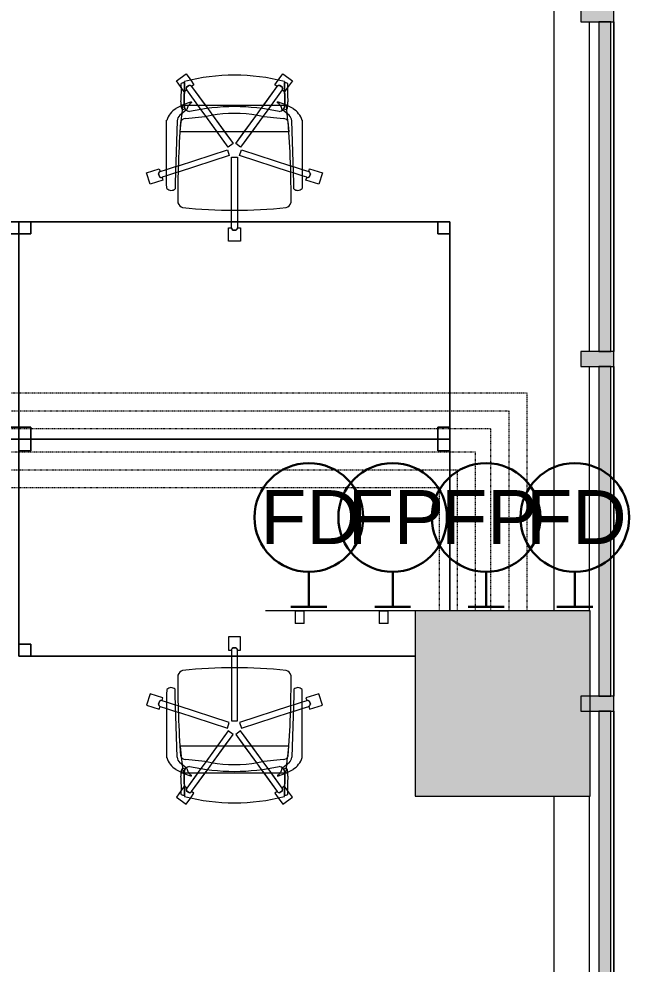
# Model space of a CAD drawing. Header units: inches. Extents: x 385 to 2249, y -1773 to -36.
# Drawn here: x 2090.1 to 2192, y -1208.4 to -1050.6 of the extents above; entities that cross this region are included whole.
import ezdxf

# ---------------------------------------------------------------- set-up
doc = ezdxf.new("R2010")
doc.units = ezdxf.units.IN
doc.header["$MEASUREMENT"] = 0
doc.linetypes.add('Dash 1_32_', pattern=[0.0625, 0.03125, -0.03125])
for name, color, linetype, lineweight in [('A-ANNO-NOTE', 131, 'Continuous', 30), ('A-COLS', 52, 'Continuous', 13), ('A-DETL', 90, 'Continuous', 9), ('A-DETL-THIN', 151, 'Continuous', 9), ('A-GLAZ-CURT', 52, 'Continuous', 13), ('A-GLAZ-CWMG', 51, 'Continuous', 13), ('A-WALL', 113, 'Continuous', 13), ('E-ELEC-FIXT', 91, 'Continuous', 9), ('I-FURN', 30, 'Continuous', 9)]:
    doc.layers.add(name, color=color, linetype=linetype, lineweight=lineweight)
doc.styles.add('Swis721 Lt BT', font='swissl.ttf', dxfattribs={"height": 9})

# ---------------------------------------------------------------- blocks, each defined once
blk = doc.blocks.new('System Panel - Glazed 2-5104264-Level 6 POWER _ SIGNAL')
at = {"layer": 'A-GLAZ-CURT', "lineweight": 9}
blk.add_hatch(color=7, dxfattribs=at).paths.add_polyline_path([(34.75, 2.25), (-34.75, 2.25), (-34.75, 0.25), (34.75, 0.25), (34.75, 2.14)], flags=0)
at = {"layer": 'A-GLAZ-CURT', "color": 8, "lineweight": 20}
for p, q in [((34.75, 2.25), (-34.75, 2.25)), ((-34.75, 2.25), (-34.75, 0.25)), ((34.75, 0.25), (34.75, 2.25)), ((-34.75, 0.25), (34.75, 0.25))]:
    blk.add_line(p, q, dxfattribs=at)
blk = doc.blocks.new('Rectangular Mullion - 2_5_ x 5_ rectangular-5103979-Level 6 POWER _ SIGNAL')
at = {"layer": 'A-GLAZ-CWMG', "lineweight": 9}
blk.add_hatch(color=7, dxfattribs=at).paths.add_polyline_path([(-2.5, 2.75), (-2.5, -2.75), (0, -2.75), (0, 2.75)], flags=0)
at = {"layer": 'A-GLAZ-CWMG', "color": 8, "lineweight": 20}
for p, q in [((0, 2.75), (-2.5, 2.75)), ((-2.5, 2.75), (-2.5, -2.75)), ((0, -2.75), (0, 2.75)), ((-2.5, -2.75), (0, -2.75))]:
    blk.add_line(p, q, dxfattribs=at)
blk = doc.blocks.new('System Panel - Glazed 2-5104198-Level 6 POWER _ SIGNAL')
at = {"layer": 'A-GLAZ-CURT', "lineweight": 9}
blk.add_hatch(color=7, dxfattribs=at).paths.add_polyline_path([(27.5, 2.25), (-27.5, 2.25), (-27.5, 0.25), (27.5, 0.25), (27.5, 2.14)], flags=0)
at = {"layer": 'A-GLAZ-CURT', "color": 8, "lineweight": 20}
for p, q in [((27.5, 2.25), (-27.5, 2.25)), ((-27.5, 2.25), (-27.5, 0.25)), ((27.5, 0.25), (27.5, 2.25)), ((-27.5, 0.25), (27.5, 0.25))]:
    blk.add_line(p, q, dxfattribs=at)
blk = doc.blocks.new('System Panel - Glazed 2-5376062-Level 6 POWER _ SIGNAL')
at = {"layer": 'A-GLAZ-CURT', "lineweight": 9}
blk.add_hatch(color=7, dxfattribs=at).paths.add_polyline_path([(27.52, 2.25), (-27.52, 2.25), (-27.52, 0.25), (27.52, 0.25), (27.52, 2.14)], flags=0)
at = {"layer": 'A-GLAZ-CURT', "color": 8, "lineweight": 20}
for p, q in [((27.52, 2.25), (-27.52, 2.25)), ((-27.52, 2.25), (-27.52, 0.25)), ((27.52, 0.25), (27.52, 2.25)), ((-27.52, 0.25), (27.52, 0.25))]:
    blk.add_line(p, q, dxfattribs=at)
blk = doc.blocks.new('Columns 11 - Columns 4-5094275-Level 6 POWER _ SIGNAL')
at = {"layer": 'A-COLS', "lineweight": 9}
blk.add_hatch(color=7, dxfattribs=at).paths.add_polyline_path([(2156.29, -1180.35), (2185.49, -1180.35), (2185.49, -1149.41), (2156.29, -1149.41), (2156.29, -1162.31)], flags=0)
at = {"layer": 'A-COLS', "color": 8, "lineweight": 20}
for p, q in [((2185.49, -1149.41), (2156.29, -1149.41)), ((2156.29, -1149.41), (2156.29, -1180.35)), ((2185.49, -1180.35), (2185.49, -1149.41)), ((2156.29, -1180.35), (2185.49, -1180.35))]:
    blk.add_line(p, q, dxfattribs=at)
blk = doc.blocks.new('Walls 76 - Walls 3-5131673-Level 6 POWER _ SIGNAL')
at = {"layer": 'A-WALL', "lineweight": 9}
for p, q in [((53.56, -1261.06), (53.56, -1361.88)), ((59.48, -1318.61), (59.48, -1263.57)), ((59.48, -1361.88), (59.48, -1321.11)), ((53.56, -1392.82), (53.56, -1505.78)), ((59.48, -1448.11), (59.48, -1392.82))]:
    blk.add_line(p, q, dxfattribs=at)
blk = doc.blocks.new('Rectangular Mullion - 2_5_ x 5_ rectangular-5530921-Level 6 POWER _ SIGNAL')
at = {"layer": 'A-GLAZ-CWMG', "lineweight": 9}
blk.add_line((2189.44, -1166.14), (2189.44, -1235.64), dxfattribs=at)
blk = doc.blocks.new('Rectangular Mullion - 2_5_ x 5_ rectangular-5029166-Level 6 POWER _ SIGNAL')
at = {"layer": 'A-GLAZ-CWMG', "lineweight": 9}
blk.add_line((2189.44, -1108.64), (2189.44, -1163.64), dxfattribs=at)
blk = doc.blocks.new('Rectangular Mullion - 2_5_ x 5_ rectangular-5376061-Level 6 POWER _ SIGNAL')
at = {"layer": 'A-GLAZ-CWMG', "lineweight": 9}
blk.add_line((2189.44, -1051.1), (2189.44, -1106.14), dxfattribs=at)
blk = doc.blocks.new('Rectangular Table - Rectangular Table-5809077-Level 6 POWER _ SIGNAL')
at = {"layer": 'I-FURN'}
for p, q in [((-34, 18.13), (-36, 18.13)), ((-36, 18.13), (-36, 16.13)), ((-36, 16.13), (-36, 18.13)), ((-36, 18.13), (-34, 18.13)), ((36, 18.13), (-36, 18.13)), ((-36, 18.13), (-36, -18.13)), ((-36, -18.13), (-36, 18.13)), ((-36, 18.13), (36, 18.13)), ((-34, 16.13), (-34, 18.13)), ((-34, 18.13), (-34, 16.13)), ((34, 18.13), (34, 16.13)), ((36, 18.13), (34, 18.13)), ((34, 18.13), (36, 18.13)), ((34, 16.13), (34, 18.13)), ((36, 16.13), (36, 18.13)), ((36, 18.13), (36, 16.13)), ((36, -18.13), (36, 18.13)), ((36, 18.13), (36, -18.13)), ((-36, 16.13), (-34, 16.13)), ((-34, 16.13), (-36, 16.13)), ((34, 16.13), (36, 16.13)), ((36, 16.13), (34, 16.13)), ((-34, -16.13), (-36, -16.13)), ((-36, -16.13), (-36, -18.13)), ((-36, -18.13), (-36, -16.13)), ((-36, -16.13), (-34, -16.13)), ((-34, -18.13), (-34, -16.13)), ((-34, -16.13), (-34, -18.13)), ((36, -16.13), (34, -16.13)), ((34, -16.13), (34, -18.13)), ((34, -18.13), (34, -16.13)), ((34, -16.13), (36, -16.13)), ((36, -18.13), (36, -16.13)), ((36, -16.13), (36, -18.13)), ((-36, -18.13), (-34, -18.13)), ((-34, -18.13), (-36, -18.13)), ((-36, -18.13), (36, -18.13)), ((36, -18.13), (-36, -18.13)), ((34, -18.13), (36, -18.13)), ((36, -18.13), (34, -18.13))]:
    blk.add_line(p, q, dxfattribs=at)
blk = doc.blocks.new('F-Haworth_Chair_X99-Seminar - X99 Advanced Seminar Chair-V80-Level 6 POWER _ SIGNAL')
at = {"layer": 'I-FURN'}
for p, q in [((-1, 15.13), (1, 15.13)), ((-1, 12.88), (-1, 15.13)), ((-1, 15.13), (1, 15.13)), ((-1, 12.88), (-1, 15.13)), ((1, 15.13), (1, 12.88)), ((1, 15.13), (1, 12.88)), ((-0.52, 12.88), (-1, 12.88)), ((-0.52, 12.88), (-1, 12.88)), ((-0.5, 11.87), (-0.5, 12.88)), ((-0.5, 11.87), (-0.5, 12.88)), ((0.26, 13.26), (-0.26, 13.26)), ((0.26, 13.26), (-0.26, 13.26)), ((-0.25, 13.25), (0.25, 13.25)), ((-0.25, 13.25), (0.25, 13.25)), ((0.5, 12.88), (0.5, 11.87)), ((0.5, 12.88), (0.5, 11.87)), ((1, 12.88), (0.52, 12.88)), ((1, 12.88), (0.52, 12.88)), ((-0.5, 9.91), (-0.5, 11.87)), ((-0.5, 9.91), (-0.5, 11.87)), ((0.5, 11.87), (0.5, 9.91)), ((0.5, 11.87), (0.5, 9.91)), ((-0.5, 1.08), (-0.5, 9.91)), ((-0.5, 1.08), (-0.5, 9.91)), ((0.5, 9.91), (0.5, 1.08)), ((0.5, 9.91), (0.5, 1.08)), ((-11.32, 5.48), (-11.3, 6.32)), ((-9.92, 6.36), (-9.92, 5.36)), ((9.92, 5.36), (9.92, 6.36)), ((11.3, 6.32), (11.32, 5.48)), ((-14.69, 3.72), (-14.08, 5.62)), ((-14.69, 3.72), (-14.08, 5.62)), ((-14.08, 5.62), (-11.94, 4.93)), ((-14.08, 5.62), (-11.94, 4.93)), ((-11.94, 4.93), (-12.09, 4.47)), ((-11.94, 4.93), (-12.09, 4.47)), ((-11.32, -5.06), (-11.32, 5.48)), ((-9.92, 5.36), (-9.57, -4.97)), ((9.57, -4.97), (9.92, 5.36)), ((11.32, 5.48), (11.32, -5.06)), ((11.94, 4.93), (14.08, 5.62)), ((11.94, 4.93), (14.08, 5.62)), ((12.09, 4.47), (11.94, 4.93)), ((12.09, 4.47), (11.94, 4.93)), ((14.08, 5.62), (14.69, 3.72)), ((14.08, 5.62), (14.69, 3.72)), ((-12.55, 3.03), (-14.69, 3.72)), ((-12.55, 3.03), (-14.69, 3.72)), ((-12.53, 4.34), (-12.69, 3.85)), ((-12.53, 4.34), (-12.69, 3.85)), ((-12.68, 3.86), (-12.52, 4.33)), ((-12.68, 3.86), (-12.52, 4.33)), ((-12.4, 3.49), (-12.55, 3.03)), ((-12.4, 3.49), (-12.55, 3.03)), ((-11.32, 3.15), (-12.4, 3.5)), ((-11.32, 3.15), (-12.4, 3.5)), ((-12.09, 4.45), (-11.32, 4.21)), ((-12.09, 4.45), (-11.32, 4.21)), ((-11.32, 4.21), (-10.13, 3.82)), ((-11.32, 4.21), (-10.13, 3.82)), ((-10.13, 3.82), (-9.86, 3.73)), ((-10.13, 3.82), (-9.86, 3.73)), ((-9.86, 3.73), (-9.38, 3.57)), ((-9.86, 3.73), (-9.38, 3.57)), ((-9.38, 3.57), (-0.87, 0.81)), ((-9.38, 3.57), (-0.87, 0.81)), ((0.87, 0.81), (9.38, 3.57)), ((0.87, 0.81), (9.38, 3.57)), ((9.38, 3.57), (9.86, 3.73)), ((9.38, 3.57), (9.86, 3.73)), ((9.86, 3.73), (11.32, 4.21)), ((9.86, 3.73), (11.32, 4.21)), ((11.32, 4.21), (12.09, 4.45)), ((11.32, 4.21), (12.09, 4.45)), ((12.4, 3.5), (11.32, 3.15)), ((12.4, 3.5), (11.32, 3.15)), ((12.55, 3.03), (12.4, 3.49)), ((12.55, 3.03), (12.4, 3.49)), ((12.52, 4.33), (12.68, 3.86)), ((12.52, 4.33), (12.68, 3.86)), ((12.69, 3.85), (12.53, 4.34)), ((12.69, 3.85), (12.53, 4.34)), ((14.69, 3.72), (12.55, 3.03)), ((14.69, 3.72), (12.55, 3.03)), ((-9.83, 2.67), (-11.32, 3.15)), ((-9.83, 2.67), (-11.32, 3.15)), ((-9.37, 2.52), (-9.83, 2.67)), ((-9.37, 2.52), (-9.83, 2.67)), ((-1.18, -0.14), (-9.37, 2.52)), ((-1.18, -0.14), (-9.37, 2.52)), ((9.37, 2.52), (1.18, -0.14)), ((9.37, 2.52), (1.18, -0.14)), ((9.83, 2.67), (9.37, 2.52)), ((9.83, 2.67), (9.37, 2.52)), ((11.32, 3.15), (9.83, 2.67)), ((11.32, 3.15), (9.83, 2.67)), ((-0.87, 0.81), (-1.18, -0.14)), ((-0.87, 0.81), (-1.18, -0.14)), ((0.5, 1.08), (-0.5, 1.08)), ((0.5, 1.08), (-0.5, 1.08)), ((1.18, -0.14), (0.87, 0.81)), ((1.18, -0.14), (0.87, 0.81)), ((-4.79, -5.75), (-1.04, -0.58)), ((-0.23, -1.17), (-3.68, -5.91)), ((-2.89, -3.12), (-1.04, -0.58)), ((-0.23, -1.17), (-1.65, -3.12)), ((-1.04, -0.58), (-0.23, -1.17)), ((-1.04, -0.58), (-0.23, -1.17)), ((0.23, -1.17), (1.04, -0.58)), ((0.23, -1.17), (1.04, -0.58)), ((1.65, -3.12), (0.23, -1.17)), ((3.68, -5.91), (0.23, -1.17)), ((1.04, -0.58), (2.89, -3.12)), ((1.04, -0.58), (4.79, -5.75)), ((-9.07, -3.12), (-2.89, -3.12)), ((-9.07, -3.2), (-9.07, -3.12)), ((-4.79, -5.75), (-2.89, -3.12)), ((-1.65, -3.12), (-3.68, -5.91)), ((-2.89, -3.12), (-1.65, -3.12)), ((-1.65, -3.12), (1.65, -3.12)), ((1.65, -3.12), (2.89, -3.12)), ((3.68, -5.91), (1.65, -3.12)), ((2.89, -3.12), (9.07, -3.12)), ((2.89, -3.12), (4.79, -5.75)), ((9.07, -3.12), (9.07, -3.2)), ((-8.9, -4.8), (-9.07, -3.2)), ((9.07, -3.2), (8.9, -4.8)), ((-9.13, -5.92), (-8.07, -6.77)), ((-8.88, -4.99), (-8.89, -4.91)), ((-8.75, -6.22), (-8.88, -4.99)), ((-8.68, -6.87), (-8.75, -6.22)), ((-5.57, -6.82), (-4.79, -5.75)), ((-5.57, -6.82), (-4.79, -5.75)), ((-3.68, -5.91), (-4.47, -7.01)), ((-3.68, -5.91), (-4.47, -7.01)), ((4.47, -7.01), (3.68, -5.91)), ((4.47, -7.01), (3.68, -5.91)), ((4.79, -5.75), (5.57, -6.82)), ((4.79, -5.75), (5.57, -6.82)), ((8.07, -6.77), (9.13, -5.92)), ((8.75, -6.22), (8.68, -6.87)), ((8.88, -4.99), (8.75, -6.22)), ((8.89, -4.91), (8.88, -4.99)), ((-8.63, -7.38), (-8.68, -6.87)), ((-8.6, -7.6), (-8.62, -7.43)), ((-8.61, -6.81), (-8.23, -6.95)), ((-8.49, -7.6), (-8.56, -7.6)), ((-8.42, -7.57), (-8.34, -11.37)), ((-8.34, -11.52), (-8.42, -7.57)), ((-7.65, -7.6), (-8.4, -7.6)), ((-8.03, -6.81), (-7.95, -6.87)), ((-7.97, -10.12), (-5.57, -6.82)), ((-7.97, -10.12), (-6.14, -7.6)), ((-6.14, -7.6), (-7.65, -7.6)), ((-4.47, -7.01), (-7.16, -10.71)), ((-4.9, -7.6), (-7.16, -10.71)), ((-6.14, -7.6), (-5.57, -6.82)), ((-4.9, -7.6), (-6.14, -7.6)), ((-4.47, -7.01), (-4.9, -7.6)), ((4.9, -7.6), (-4.9, -7.6)), ((4.9, -7.6), (4.47, -7.01)), ((7.16, -10.71), (4.47, -7.01)), ((6.14, -7.6), (4.9, -7.6)), ((7.16, -10.71), (4.9, -7.6)), ((5.57, -6.82), (6.14, -7.6)), ((5.57, -6.82), (7.97, -10.12)), ((7.65, -7.6), (6.14, -7.6)), ((6.14, -7.6), (7.97, -10.12)), ((8.4, -7.6), (7.65, -7.6)), ((7.95, -6.87), (8.03, -6.81)), ((8.23, -6.95), (8.61, -6.81)), ((8.34, -11.37), (8.42, -7.57)), ((8.42, -7.57), (8.34, -11.52)), ((8.56, -7.6), (8.49, -7.6)), ((8.62, -7.43), (8.6, -7.6)), ((8.68, -6.87), (8.63, -7.38)), ((-7.18, -7.99), (-7.21, -8.13)), ((7.21, -8.13), (7.18, -7.99)), ((-9.7, -11.65), (-8.88, -10.52)), ((-9.7, -11.65), (-8.88, -10.52)), ((-8.88, -10.52), (-8.38, -9.83)), ((-8.88, -10.52), (-8.38, -9.83)), ((-8.38, -9.83), (-7.99, -10.11)), ((-8.38, -9.83), (-7.99, -10.11)), ((-8, -10.58), (-7.59, -10.88)), ((-8, -10.58), (-7.59, -10.88)), ((-7.59, -10.87), (-7.99, -10.57)), ((-7.59, -10.87), (-7.99, -10.57)), ((-6.76, -11), (-7.29, -11.74)), ((-6.76, -11), (-7.29, -11.74)), ((-7.15, -10.72), (-6.76, -11)), ((-7.15, -10.72), (-6.76, -11)), ((6.76, -11), (7.15, -10.72)), ((6.76, -11), (7.15, -10.72)), ((7.29, -11.74), (6.76, -11)), ((7.29, -11.74), (6.76, -11)), ((7.99, -10.57), (7.59, -10.87)), ((7.99, -10.57), (7.59, -10.87)), ((7.59, -10.88), (8, -10.58)), ((7.59, -10.88), (8, -10.58)), ((7.99, -10.11), (8.38, -9.83)), ((7.99, -10.11), (8.38, -9.83)), ((8.38, -9.83), (8.88, -10.52)), ((8.38, -9.83), (8.88, -10.52)), ((8.88, -10.52), (9.7, -11.65)), ((8.88, -10.52), (9.7, -11.65)), ((-8.08, -12.82), (-9.7, -11.65)), ((-8.08, -12.82), (-9.7, -11.65)), ((-7.29, -11.74), (-8.08, -12.82)), ((-7.29, -11.74), (-8.08, -12.82)), ((8.08, -12.82), (7.29, -11.74)), ((8.08, -12.82), (7.29, -11.74)), ((9.7, -11.65), (8.08, -12.82)), ((9.7, -11.65), (8.08, -12.82))]:
    blk.add_line(p, q, dxfattribs=at)
for centre, radius, start, end in [((-0.11, 12.88), 0.407, 111.1651, 180.8349), ((-0.11, 12.88), 0.407, 111.1651, 180.8349), ((-0.09, 12.88), 0.406, 112.6199, 180), ((-0.09, 12.88), 0.406, 166.524, 180), ((-0.09, 12.88), 0.406, 126.0959, 166.524), ((-0.09, 12.88), 0.406, 112.6199, 126.0959), ((0.09, 12.88), 0.406, 53.9041, 67.3801), ((0.09, 12.88), 0.406, 0, 67.3801), ((0.11, 12.88), 0.407, 359.1651, 68.8349), ((0.11, 12.88), 0.407, 359.1651, 68.8349), ((0.09, 12.88), 0.406, 0, 53.9041), ((-8.21, 8.28), 1.31, 110.0433, 159.9567), ((0, -75.01), 84.96, 84.1475, 95.8525), ((8.21, 8.28), 1.31, 20.0433, 69.9567), ((144.06, 7.32), 153.52, 179.4749, 184.5213), ((-144.06, 7.32), 153.52, 355.4787, 0.5251), ((-10.58, 5.68), 0.956, 45.8901, 138.1099), ((10.58, 5.68), 0.956, 41.8901, 134.1099), ((-12.28, 3.88), 0.407, 183.1651, 252.8349), ((-12.28, 3.88), 0.407, 183.1651, 252.8349), ((-12.27, 3.89), 0.406, 184.6199, 198.0959), ((-12.27, 3.89), 0.406, 184.6199, 252), ((-12.27, 3.89), 0.406, 198.0959, 238.524), ((-12.22, 4.09), 0.407, 71.1651, 140.8349), ((-12.22, 4.09), 0.407, 71.1651, 140.8349), ((-12.22, 4.07), 0.406, 85.476, 139.3801), ((-12.22, 4.07), 0.406, 72, 139.3801), ((-12.27, 3.89), 0.406, 238.524, 252), ((-12.22, 4.07), 0.406, 72, 85.476), ((12.22, 4.09), 0.407, 39.1651, 108.8349), ((12.22, 4.09), 0.407, 39.1651, 108.8349), ((12.22, 4.07), 0.406, 81.0479, 108), ((12.22, 4.07), 0.406, 40.6199, 108), ((12.22, 4.07), 0.406, 40.6199, 81.0479), ((12.27, 3.89), 0.406, 288, 355.3801), ((12.28, 3.88), 0.407, 287.1651, 356.8349), ((12.28, 3.88), 0.407, 287.1651, 356.8349), ((12.27, 3.89), 0.406, 288, 291.0882), ((12.27, 3.89), 0.406, 291.0882, 341.9041), ((12.27, 3.89), 0.406, 341.9041, 355.3801), ((-7.87, -3.92), 3.63, 198.1789, 238.0478), ((-8.18, -4.9), 1.39, 182.8013, 227.1078), ((-8.24, -4.59), 0.763, 194.2338, 275.7662), ((-11.32, -48.08), 42.84, 79.9767, 85.7699), ((0, 15.97), 22.19, 259.9767, 280.0233), ((11.32, -48.08), 42.84, 94.2301, 100.0233), ((8.24, -4.59), 0.763, 264.2338, 345.7662), ((8.18, -4.9), 1.39, 312.8922, 357.1987), ((7.87, -3.92), 3.63, 301.9522, 341.8211), ((-4.71, 1.15), 9.61, 238.0478, 243.9964), ((-5.2, -7.86), 3.74, 170.0936, 184.0143), ((-4.71, 1.15), 9.61, 243.9964, 246.4906), ((-8.28, -7.33), 0.613, 122.5427, 170.0936), ((-4.71, 1.15), 9.61, 246.6393, 247.073), ((-7.37, -7.55), 1.05, 95.9554, 181.1786), ((-7.37, -7.55), 1.05, 145.2002, 181.1786), ((-4.71, 1.15), 9.61, 247.2631, 254.9334), ((-6.55, -6.76), 1.38, 185.0878, 212.4248), ((-6.55, -6.76), 1.38, 214.0187, 242.9497), ((0, 26.49), 33.83, 257.2285, 282.7715), ((6.55, -6.76), 1.38, 297.0503, 325.9813), ((4.71, 1.15), 9.61, 285.0666, 292.7369), ((7.37, -7.55), 1.05, 358.8214, 84.0446), ((6.55, -6.76), 1.38, 327.5752, 354.9122), ((7.37, -7.55), 1.05, 358.8214, 34.7998), ((4.71, 1.15), 9.61, 292.927, 293.3607), ((4.71, 1.15), 9.61, 293.5094, 296.0036), ((8.28, -7.33), 0.613, 9.9064, 57.4573), ((5.2, -7.86), 3.74, 355.9857, 9.9064), ((4.71, 1.15), 9.61, 296.0036, 301.9522), ((-36.06, -10.03), 27.2, 357.4882, 4.0143), ((36.06, -10.03), 27.2, 175.9857, 182.5118), ((-7.66, -10.36), 0.407, 143.1651, 212.8349), ((-7.66, -10.36), 0.407, 171.033, 184.967), ((-7.66, -10.36), 0.407, 184.967, 212.8349), ((-7.66, -10.36), 0.407, 157.0991, 171.033), ((-7.64, -10.36), 0.406, 144, 211.3801), ((-7.64, -10.36), 0.406, 144, 211.3801), ((-7.66, -10.36), 0.407, 143.1651, 157.0991), ((-7.49, -10.47), 0.406, 256.6199, 324), ((-7.48, -10.49), 0.407, 255.1651, 324.8349), ((-7.49, -10.47), 0.406, 256.6199, 297.0479), ((-7.48, -10.49), 0.407, 255.1651, 269.0991), ((-7.48, -10.49), 0.407, 269.0991, 283.033), ((-7.48, -10.49), 0.407, 283.033, 296.967), ((-7.49, -10.47), 0.406, 297.0479, 310.524), ((-7.48, -10.49), 0.407, 296.967, 324.8349), ((-7.49, -10.47), 0.406, 310.524, 324), ((7.48, -10.49), 0.407, 215.1651, 284.8349), ((7.48, -10.49), 0.407, 215.1651, 284.8349), ((7.49, -10.47), 0.406, 216, 256.4281), ((7.49, -10.47), 0.406, 216, 283.3801), ((7.49, -10.47), 0.406, 256.4281, 283.3801), ((7.64, -10.36), 0.406, 328.6199, 36), ((7.64, -10.36), 0.406, 328.6199, 36), ((7.66, -10.36), 0.407, 327.1651, 36.8349), ((7.66, -10.36), 0.407, 327.1651, 36.8349), ((0, 20.73), 33.17, 254.4478, 255.4234), ((0, 20.29), 32.89, 255.304, 284.6925), ((0, 20.73), 33.17, 284.5766, 285.5522)]:
    blk.add_arc(centre, radius, start, end, dxfattribs=at)
blk = doc.blocks.new('Rectangular Table - Rectangular Table-V81-Level 6 POWER _ SIGNAL')
at = {"layer": 'I-FURN'}
for p, q in [((36, 18.13), (-30.2, 18.13)), ((-30.2, 18.13), (36, 18.13)), ((34, 18.13), (34, 16.13)), ((36, 18.13), (34, 18.13)), ((34, 18.13), (36, 18.13)), ((34, 16.13), (34, 18.13)), ((36, 16.13), (36, 18.13)), ((36, 18.13), (36, 16.13)), ((36, -18.13), (36, 18.13)), ((36, 18.13), (36, -18.13)), ((34, 16.13), (36, 16.13)), ((36, 16.13), (34, 16.13)), ((-36, 10.55), (-36, -18.13)), ((-36, -18.13), (-36, 10.55)), ((-34, -16.13), (-36, -16.13)), ((-36, -16.13), (-36, -18.13)), ((-36, -18.13), (-36, -16.13)), ((-36, -16.13), (-34, -16.13)), ((-34, -18.13), (-34, -16.13)), ((-34, -16.13), (-34, -18.13)), ((36, -16.13), (34, -16.13)), ((34, -16.13), (34, -18.13)), ((34, -18.13), (34, -16.13)), ((34, -16.13), (36, -16.13)), ((36, -18.13), (36, -16.13)), ((36, -16.13), (36, -18.13)), ((-36, -18.13), (-34, -18.13)), ((-34, -18.13), (-36, -18.13)), ((-36, -18.13), (36, -18.13)), ((36, -18.13), (-36, -18.13)), ((34, -18.13), (36, -18.13)), ((36, -18.13), (34, -18.13))]:
    blk.add_line(p, q, dxfattribs=at)
blk = doc.blocks.new('F-Haworth_Chair_X99-Seminar - X99 Advanced Seminar Chair-V82-Level 6 POWER _ SIGNAL')
at = {"layer": 'I-FURN'}
for p, q in [((-8.08, 12.82), (-9.7, 11.65)), ((-8.08, 12.82), (-9.7, 11.65)), ((-7.29, 11.74), (-8.08, 12.82)), ((-7.29, 11.74), (-8.08, 12.82)), ((8.08, 12.82), (7.29, 11.74)), ((8.08, 12.82), (7.29, 11.74)), ((9.7, 11.65), (8.08, 12.82)), ((9.7, 11.65), (8.08, 12.82)), ((-9.7, 11.65), (-8.88, 10.52)), ((-9.7, 11.65), (-8.88, 10.52)), ((-8.34, 11.52), (-8.42, 7.57)), ((-8.42, 7.57), (-8.34, 11.37)), ((-6.76, 11), (-7.29, 11.74)), ((-6.76, 11), (-7.29, 11.74)), ((7.29, 11.74), (6.76, 11)), ((7.29, 11.74), (6.76, 11)), ((8.42, 7.57), (8.34, 11.52)), ((8.34, 11.37), (8.42, 7.57)), ((8.88, 10.52), (9.7, 11.65)), ((8.88, 10.52), (9.7, 11.65)), ((-8.88, 10.52), (-8.38, 9.83)), ((-8.88, 10.52), (-8.38, 9.83)), ((-8.38, 9.83), (-7.99, 10.11)), ((-8.38, 9.83), (-7.99, 10.11)), ((-8, 10.58), (-7.59, 10.88)), ((-8, 10.58), (-7.59, 10.88)), ((-7.59, 10.87), (-7.99, 10.57)), ((-7.59, 10.87), (-7.99, 10.57)), ((-7.97, 10.12), (-6.14, 7.6)), ((-7.97, 10.12), (-5.95, 7.33)), ((-4.9, 7.6), (-7.16, 10.71)), ((-4.47, 7.01), (-7.16, 10.71)), ((-7.15, 10.72), (-6.76, 11)), ((-7.15, 10.72), (-6.76, 11)), ((7.16, 10.71), (4.47, 7.01)), ((7.16, 10.71), (4.9, 7.6)), ((5.95, 7.33), (7.97, 10.12)), ((6.14, 7.6), (7.97, 10.12)), ((6.76, 11), (7.15, 10.72)), ((6.76, 11), (7.15, 10.72)), ((7.59, 10.88), (8, 10.58)), ((7.59, 10.88), (8, 10.58)), ((7.99, 10.57), (7.59, 10.87)), ((7.99, 10.57), (7.59, 10.87)), ((7.99, 10.11), (8.38, 9.83)), ((7.99, 10.11), (8.38, 9.83)), ((8.38, 9.83), (8.88, 10.52)), ((8.38, 9.83), (8.88, 10.52)), ((-7.18, 7.99), (-7.21, 8.13)), ((7.21, 8.13), (7.18, 7.99)), ((-9.13, 5.92), (-8.07, 6.77)), ((-8.68, 6.87), (-8.75, 6.22)), ((-8.64, 7.29), (-8.68, 6.87)), ((-8.62, 7.42), (-8.63, 7.32)), ((-8.6, 7.6), (-8.62, 7.43)), ((-8.61, 6.81), (-8.23, 6.95)), ((-8.49, 7.6), (-8.56, 7.6)), ((-7.65, 7.6), (-8.4, 7.6)), ((-8.03, 6.81), (-7.95, 6.87)), ((-6.14, 7.6), (-7.65, 7.6)), ((-4.9, 7.6), (-6.14, 7.6)), ((-6.14, 7.6), (-5.95, 7.33)), ((-5.94, 7.32), (-5.57, 6.82)), ((-5.94, 7.32), (-5.57, 6.82)), ((-5.57, 6.82), (-4.79, 5.75)), ((-5.57, 6.82), (-4.79, 5.75)), ((4.9, 7.6), (-4.9, 7.6)), ((-4.47, 7.01), (-4.9, 7.6)), ((-3.68, 5.91), (-4.47, 7.01)), ((-3.68, 5.91), (-4.47, 7.01)), ((4.47, 7.01), (3.68, 5.91)), ((4.47, 7.01), (3.68, 5.91)), ((4.9, 7.6), (4.47, 7.01)), ((4.79, 5.75), (5.57, 6.82)), ((4.79, 5.75), (5.57, 6.82)), ((6.14, 7.6), (4.9, 7.6)), ((5.57, 6.82), (5.94, 7.32)), ((5.57, 6.82), (5.94, 7.32)), ((5.95, 7.33), (6.14, 7.6)), ((7.65, 7.6), (6.14, 7.6)), ((8.4, 7.6), (7.65, 7.6)), ((7.95, 6.87), (8.03, 6.81)), ((8.07, 6.77), (9.13, 5.92)), ((8.23, 6.95), (8.61, 6.81)), ((8.56, 7.6), (8.49, 7.6)), ((8.62, 7.43), (8.6, 7.6)), ((8.63, 7.32), (8.62, 7.42)), ((8.68, 6.87), (8.64, 7.29)), ((8.75, 6.22), (8.68, 6.87)), ((-11.32, 5.06), (-11.32, -5.48)), ((-9.92, -5.36), (-9.57, 4.97)), ((-8.9, 4.8), (-9.07, 3.2)), ((-8.88, 4.99), (-8.89, 4.91)), ((-8.75, 6.22), (-8.88, 4.99)), ((-4.79, 5.75), (-2.89, 3.12)), ((-4.79, 5.75), (-1.04, 0.58)), ((-1.65, 3.12), (-3.68, 5.91)), ((-0.23, 1.17), (-3.68, 5.91)), ((3.68, 5.91), (0.23, 1.17)), ((1.04, 0.58), (4.79, 5.75)), ((3.68, 5.91), (1.65, 3.12)), ((2.89, 3.12), (4.79, 5.75)), ((8.88, 4.99), (8.75, 6.22)), ((8.89, 4.91), (8.88, 4.99)), ((9.07, 3.2), (8.9, 4.8)), ((9.57, 4.97), (9.92, -5.36)), ((11.32, -5.48), (11.32, 5.06)), ((-9.07, 3.2), (-9.07, 3.12)), ((9.07, 3.12), (9.07, 3.2)), ((-9.07, 3.12), (-2.89, 3.12)), ((-2.89, 3.12), (-2.61, 3.12)), ((-2.89, 3.12), (-1.04, 0.58)), ((-2.58, 3.12), (-1.65, 3.12)), ((-1.65, 3.12), (1.65, 3.12)), ((-0.23, 1.17), (-1.65, 3.12)), ((1.65, 3.12), (0.23, 1.17)), ((1.04, 0.58), (2.89, 3.12)), ((1.65, 3.12), (2.89, 3.12)), ((2.89, 3.12), (9.07, 3.12)), ((-1.18, 0.14), (-9.37, -2.52)), ((-1.18, 0.14), (-9.37, -2.52)), ((-0.87, -0.81), (-1.18, 0.14)), ((-0.87, -0.81), (-1.18, 0.14)), ((-1.04, 0.58), (-0.23, 1.17)), ((-1.04, 0.58), (-0.23, 1.17)), ((0.23, 1.17), (1.04, 0.58)), ((0.23, 1.17), (1.04, 0.58)), ((1.18, 0.14), (0.87, -0.81)), ((1.18, 0.14), (0.87, -0.81)), ((9.37, -2.52), (1.18, 0.14)), ((9.37, -2.52), (1.18, 0.14)), ((-9.38, -3.57), (-0.87, -0.81)), ((-9.38, -3.57), (-0.87, -0.81)), ((-0.5, -1.08), (-0.5, -9.91)), ((0.5, -1.08), (-0.5, -1.08)), ((-0.5, -1.08), (-0.5, -9.91)), ((0.5, -1.08), (-0.5, -1.08)), ((0.5, -9.91), (0.5, -1.08)), ((0.5, -9.91), (0.5, -1.08)), ((0.87, -0.81), (9.38, -3.57)), ((0.87, -0.81), (9.38, -3.57)), ((-12.55, -3.03), (-14.69, -3.72)), ((-12.55, -3.03), (-14.69, -3.72)), ((-12.4, -3.49), (-12.55, -3.03)), ((-12.4, -3.49), (-12.55, -3.03)), ((-11.32, -3.15), (-12.4, -3.5)), ((-11.32, -3.15), (-12.4, -3.5)), ((-9.83, -2.67), (-11.32, -3.15)), ((-9.83, -2.67), (-11.32, -3.15)), ((-9.37, -2.52), (-9.83, -2.67)), ((-9.37, -2.52), (-9.83, -2.67)), ((9.83, -2.67), (9.37, -2.52)), ((9.83, -2.67), (9.37, -2.52)), ((11.32, -3.15), (9.83, -2.67)), ((11.32, -3.15), (9.83, -2.67)), ((12.4, -3.5), (11.32, -3.15)), ((12.4, -3.5), (11.32, -3.15)), ((12.55, -3.03), (12.4, -3.49)), ((12.55, -3.03), (12.4, -3.49)), ((14.69, -3.72), (12.55, -3.03)), ((14.69, -3.72), (12.55, -3.03)), ((-14.69, -3.72), (-14.08, -5.62)), ((-14.69, -3.72), (-14.08, -5.62)), ((-12.53, -4.34), (-12.69, -3.85)), ((-12.53, -4.34), (-12.69, -3.85)), ((-12.68, -3.86), (-12.52, -4.33)), ((-12.68, -3.86), (-12.52, -4.33)), ((-12.09, -4.45), (-11.32, -4.21)), ((-12.09, -4.45), (-11.32, -4.21)), ((-11.94, -4.93), (-12.09, -4.47)), ((-11.94, -4.93), (-12.09, -4.47)), ((-11.32, -4.21), (-10.13, -3.82)), ((-11.32, -4.21), (-10.13, -3.82)), ((-10.13, -3.82), (-9.86, -3.73)), ((-10.13, -3.82), (-9.86, -3.73)), ((-9.86, -3.73), (-9.38, -3.57)), ((-9.86, -3.73), (-9.38, -3.57)), ((9.38, -3.57), (9.86, -3.73)), ((9.38, -3.57), (9.86, -3.73)), ((9.86, -3.73), (11.32, -4.21)), ((9.86, -3.73), (11.32, -4.21)), ((11.32, -4.21), (12.09, -4.45)), ((11.32, -4.21), (12.09, -4.45)), ((12.09, -4.47), (11.94, -4.93)), ((12.09, -4.47), (11.94, -4.93)), ((12.52, -4.33), (12.68, -3.86)), ((12.52, -4.33), (12.68, -3.86)), ((12.69, -3.85), (12.53, -4.34)), ((12.69, -3.85), (12.53, -4.34)), ((14.08, -5.62), (14.69, -3.72)), ((14.08, -5.62), (14.69, -3.72)), ((-14.08, -5.62), (-11.94, -4.93)), ((-14.08, -5.62), (-11.94, -4.93)), ((-11.32, -5.48), (-11.3, -6.32)), ((-9.92, -6.36), (-9.92, -5.36)), ((9.92, -5.36), (9.92, -6.36)), ((11.3, -6.32), (11.32, -5.48)), ((11.94, -4.93), (14.08, -5.62)), ((11.94, -4.93), (14.08, -5.62)), ((-0.5, -9.91), (-0.5, -11.87)), ((-0.5, -9.91), (-0.5, -11.87)), ((0.5, -11.87), (0.5, -9.91)), ((0.5, -11.87), (0.5, -9.91)), ((-0.5, -11.87), (-0.5, -12.88)), ((-0.5, -11.87), (-0.5, -12.88)), ((0.5, -12.88), (0.5, -11.87)), ((0.5, -12.88), (0.5, -11.87)), ((-0.52, -12.88), (-1, -12.88)), ((-1, -12.88), (-1, -15.13)), ((-0.52, -12.88), (-1, -12.88)), ((-1, -12.88), (-1, -15.13)), ((0.26, -13.26), (-0.26, -13.26)), ((0.26, -13.26), (-0.26, -13.26)), ((-0.25, -13.25), (0.25, -13.25)), ((-0.25, -13.25), (0.25, -13.25)), ((1, -12.88), (0.52, -12.88)), ((1, -12.88), (0.52, -12.88)), ((1, -15.13), (1, -12.88)), ((1, -15.13), (1, -12.88)), ((-1, -15.13), (1, -15.13)), ((-1, -15.13), (1, -15.13))]:
    blk.add_line(p, q, dxfattribs=at)
for centre, radius, start, end in [((-36.06, 10.03), 27.2, 355.9857, 2.5118), ((0, -20.73), 33.17, 104.5766, 105.5522), ((0, -20.29), 32.89, 75.3075, 104.696), ((0, -20.73), 33.17, 74.4478, 75.4234), ((36.06, 10.03), 27.2, 177.4882, 184.0143), ((-7.66, 10.36), 0.407, 147.1651, 216.8349), ((-7.66, 10.36), 0.407, 147.1651, 216.8349), ((-7.64, 10.36), 0.406, 148.6199, 216), ((-7.64, 10.36), 0.406, 148.6199, 216), ((-7.48, 10.49), 0.407, 35.1651, 104.8349), ((-7.48, 10.49), 0.407, 35.1651, 104.8349), ((-7.49, 10.47), 0.406, 36, 103.3801), ((-7.49, 10.47), 0.406, 36, 103.3801), ((7.48, 10.49), 0.407, 75.1651, 144.8349), ((7.48, 10.49), 0.407, 130.9009, 144.8349), ((7.49, 10.47), 0.406, 76.6199, 144), ((7.49, 10.47), 0.406, 117.0479, 144), ((7.48, 10.49), 0.407, 116.967, 130.9009), ((7.48, 10.49), 0.407, 75.1651, 116.967), ((7.49, 10.47), 0.406, 76.6199, 117.0479), ((7.64, 10.36), 0.406, 324, 31.3801), ((7.64, 10.36), 0.406, 324, 17.9041), ((7.66, 10.36), 0.407, 323.1651, 32.8349), ((7.66, 10.36), 0.407, 323.1651, 32.8349), ((7.64, 10.36), 0.406, 17.9041, 31.3801), ((-5.2, 7.86), 3.74, 175.9857, 189.9064), ((-4.71, -1.15), 9.61, 105.0666, 112.7369), ((-6.55, 6.76), 1.38, 117.0503, 145.9813), ((6.55, 6.76), 1.38, 34.0187, 62.9497), ((4.71, -1.15), 9.61, 67.2631, 74.9334), ((5.2, 7.86), 3.74, 350.0936, 4.0143), ((-7.87, 3.92), 3.63, 121.9522, 161.8211), ((-4.71, -1.15), 9.61, 116.0036, 121.9522), ((-4.71, -1.15), 9.61, 113.5094, 116.0036), ((-8.28, 7.33), 0.613, 189.9064, 237.4573), ((-4.71, -1.15), 9.61, 112.927, 113.3607), ((-7.37, 7.55), 1.05, 178.8214, 214.7998), ((-7.37, 7.55), 1.05, 178.8214, 264.0446), ((-6.55, 6.76), 1.38, 147.5752, 174.9122), ((0, -26.49), 33.83, 77.2285, 102.7715), ((7.37, 7.55), 1.05, 275.9554, 1.1786), ((6.55, 6.76), 1.38, 5.0878, 32.4248), ((7.37, 7.55), 1.05, 325.2002, 1.1786), ((4.71, -1.15), 9.61, 66.6393, 67.073), ((4.71, -1.15), 9.61, 63.9964, 66.4906), ((8.28, 7.33), 0.613, 302.5427, 350.0936), ((4.71, -1.15), 9.61, 58.0478, 63.9964), ((7.87, 3.92), 3.63, 18.1789, 58.0478), ((-8.18, 4.9), 1.39, 132.8922, 177.1987), ((144.06, -7.32), 153.52, 175.4787, 180.5251), ((-8.24, 4.59), 0.763, 84.2338, 165.7662), ((-11.32, 48.08), 42.84, 274.2301, 280.0233), ((0, -15.97), 22.19, 79.9767, 100.0233), ((11.32, 48.08), 42.84, 259.9767, 265.7699), ((8.24, 4.59), 0.763, 14.2338, 95.7662), ((-144.06, -7.32), 153.52, 359.4749, 4.5213), ((8.18, 4.9), 1.39, 2.8013, 47.1078), ((-12.28, -3.88), 0.407, 107.1651, 176.8349), ((-12.28, -3.88), 0.407, 107.1651, 176.8349), ((-12.27, -3.89), 0.406, 108, 175.3801), ((-12.27, -3.89), 0.406, 161.9041, 175.3801), ((-12.27, -3.89), 0.406, 121.476, 161.9041), ((-12.22, -4.09), 0.407, 219.1651, 288.8349), ((-12.22, -4.09), 0.407, 219.1651, 288.8349), ((-12.22, -4.07), 0.406, 220.6199, 274.524), ((-12.22, -4.07), 0.406, 220.6199, 288), ((-12.27, -3.89), 0.406, 108, 121.476), ((-12.22, -4.07), 0.406, 274.524, 288), ((12.22, -4.07), 0.406, 252, 319.3801), ((12.22, -4.09), 0.407, 251.1651, 320.8349), ((12.22, -4.09), 0.407, 251.1651, 320.8349), ((12.22, -4.07), 0.406, 252, 265.476), ((12.22, -4.07), 0.406, 265.476, 300.2515), ((12.28, -3.88), 0.407, 3.1651, 72.8349), ((12.28, -3.88), 0.407, 3.1651, 72.8349), ((12.27, -3.89), 0.406, 68.9118, 72), ((12.27, -3.89), 0.406, 4.6199, 72), ((12.27, -3.89), 0.406, 45.0479, 68.9118), ((12.22, -4.07), 0.406, 300.2515, 319.3801), ((12.27, -3.89), 0.406, 4.6199, 45.0479), ((-10.58, -5.68), 0.956, 221.8901, 314.1099), ((10.58, -5.68), 0.956, 225.8901, 318.1099), ((-8.21, -8.28), 1.31, 200.0433, 249.9567), ((8.21, -8.28), 1.31, 290.0433, 339.9567), ((0, 75.01), 84.96, 264.1475, 275.8525), ((-0.11, -12.88), 0.407, 179.1651, 248.8349), ((-0.11, -12.88), 0.407, 179.1651, 248.8349), ((-0.09, -12.88), 0.406, 180, 193.476), ((-0.09, -12.88), 0.406, 180, 247.3801), ((-0.09, -12.88), 0.406, 193.476, 233.9041), ((-0.09, -12.88), 0.406, 233.9041, 247.3801), ((0.09, -12.88), 0.406, 292.6199, 360), ((0.09, -12.88), 0.406, 292.6199, 306.0959), ((0.11, -12.88), 0.407, 291.1651, 0.8349), ((0.11, -12.88), 0.407, 291.1651, 0.8349), ((0.09, -12.88), 0.406, 306.0959, 346.524), ((0.09, -12.88), 0.406, 346.524, 360)]:
    blk.add_arc(centre, radius, start, end, dxfattribs=at)
blk = doc.blocks.new('PS - Power Device _Wall Base_ - Basefeed Data-V188-Level 6 POWER _ SIGNAL')
at = {"layer": 'E-ELEC-FIXT'}
for p, q in [((872.22, -1010.83), (872.22, -1009.33)), ((874.34, -1009.33), (872.22, -1009.33)), ((874.34, -1009.33), (874.34, -1010.83)), ((872.22, -1010.83), (874.34, -1010.83))]:
    blk.add_line(p, q, dxfattribs=at)
blk = doc.blocks.new('PS - Power Device _Wall Base_ - Basefeed Power-V189-Level 6 POWER _ SIGNAL')
at = {"layer": 'E-ELEC-FIXT'}
for p, q in [((872.22, -1026.19), (872.22, -1024.69)), ((874.34, -1024.69), (872.22, -1024.69)), ((874.34, -1024.69), (874.34, -1026.19)), ((872.22, -1026.19), (874.34, -1026.19))]:
    blk.add_line(p, q, dxfattribs=at)

msp = doc.modelspace()

# ---------------------------------------------------------------- linework, layer by layer
at = {"layer": 'A-ANNO-NOTE'}
for p, q in [((2138.52, -1148.75), (2138.52, -1142.89)), ((2152.52, -1148.75), (2152.52, -1142.89)), ((2168.12, -1148.75), (2168.12, -1142.89)), ((2182.94, -1148.75), (2182.94, -1142.89)), ((2141.52, -1148.75), (2135.52, -1148.75)), ((2155.52, -1148.75), (2149.52, -1148.75)), ((2171.12, -1148.75), (2165.12, -1148.75)), ((2185.94, -1148.75), (2179.94, -1148.75))]:
    msp.add_line(p, q, dxfattribs=at)
for centre in [(2138.52, -1133.82), (2152.52, -1133.82), (2168.12, -1133.82), (2182.94, -1133.82)]:
    msp.add_circle(centre, 9.07, dxfattribs=at)
at = {"layer": 'A-DETL', "linetype": 'Dash 1_32_', "lineweight": 13}
for p, q in [((1762.12, -1113.02), (2174.92, -1113.02)), ((2174.92, -1113.02), (2174.92, -1149.41)), ((1762.1, -1116.02), (2171.9, -1116.02)), ((2171.9, -1116.02), (2171.9, -1149.41)), ((2168.88, -1119.02), (1762.08, -1119.02)), ((2168.88, -1119.02), (2168.88, -1149.41)), ((1762.05, -1122.88), (2166.31, -1122.88)), ((2166.31, -1122.88), (2166.31, -1149.41)), ((1762.03, -1125.88), (2163.3, -1125.88)), ((2163.3, -1125.88), (2163.3, -1149.41)), ((2160.28, -1128.88), (1762.01, -1128.88)), ((2160.28, -1128.88), (2160.28, -1149.41))]:
    msp.add_line(p, q, dxfattribs=at)
at = {"layer": 'A-DETL', "lineweight": 13}
msp.add_line((2156.29, -1149.41), (2131.29, -1149.41), dxfattribs=at)
at = {"layer": 'A-DETL-THIN'}
msp.add_line((2189.44, -1568.17), (2189.44, -788.07), dxfattribs=at)

# ---------------------------------------------------------------- block references
at = {"layer": 'A-COLS', "lineweight": 9}
msp.add_blockref('Columns 11 - Columns 4-5094275-Level 6 POWER _ SIGNAL', (0, 0), dxfattribs=at)
at = {"layer": 'A-GLAZ-CURT', "lineweight": 9, "rotation": 269.9999999999988}
for name, p in [('System Panel - Glazed 2-5376062-Level 6 POWER _ SIGNAL', (2186.69, -1078.62)), ('System Panel - Glazed 2-5104198-Level 6 POWER _ SIGNAL', (2186.69, -1136.14)), ('System Panel - Glazed 2-5104264-Level 6 POWER _ SIGNAL', (2186.69, -1200.89))]:
    msp.add_blockref(name, p, dxfattribs=at)
at = {"layer": 'A-GLAZ-CWMG', "lineweight": 9, "rotation": 89.9999999999988}
for p in [(2186.69, -1048.6), (2186.69, -1106.14), (2186.69, -1163.64)]:
    msp.add_blockref('Rectangular Mullion - 2_5_ x 5_ rectangular-5103979-Level 6 POWER _ SIGNAL', p, dxfattribs=at)
at = {"layer": 'A-GLAZ-CWMG', "lineweight": 9}
for name in ['Rectangular Mullion - 2_5_ x 5_ rectangular-5376061-Level 6 POWER _ SIGNAL', 'Rectangular Mullion - 2_5_ x 5_ rectangular-5029166-Level 6 POWER _ SIGNAL', 'Rectangular Mullion - 2_5_ x 5_ rectangular-5530921-Level 6 POWER _ SIGNAL']:
    msp.add_blockref(name, (0, 0), dxfattribs=at)
at = {"layer": 'A-WALL', "lineweight": 9}
msp.add_blockref('Walls 76 - Walls 3-5131673-Level 6 POWER _ SIGNAL', (2125.89, 212.47), dxfattribs=at)
at = {"layer": 'E-ELEC-FIXT', "rotation": 270.0000000000003}
for name, p in [('PS - Power Device _Wall Base_ - Basefeed Data-V188-Level 6 POWER _ SIGNAL', (3147.09, -277.19)), ('PS - Power Device _Wall Base_ - Basefeed Power-V189-Level 6 POWER _ SIGNAL', (3176.45, -277.19))]:
    msp.add_blockref(name, p, dxfattribs=at)
at = {"layer": 'I-FURN', "rotation": 180}
for name, p in [('F-Haworth_Chair_X99-Seminar - X99 Advanced Seminar Chair-V80-Level 6 POWER _ SIGNAL', (2126.09, -1072.6)), ('Rectangular Table - Rectangular Table-5809077-Level 6 POWER _ SIGNAL', (2054.09, -1102.6)), ('Rectangular Table - Rectangular Table-5809077-Level 6 POWER _ SIGNAL', (2126.09, -1102.6)), ('Rectangular Table - Rectangular Table-V81-Level 6 POWER _ SIGNAL', (2126.09, -1138.86)), ('F-Haworth_Chair_X99-Seminar - X99 Advanced Seminar Chair-V82-Level 6 POWER _ SIGNAL', (2126.09, -1168.86))]:
    msp.add_blockref(name, p, dxfattribs=at)

# ---------------------------------------------------------------- texts
at = {"layer": 'A-ANNO-NOTE', "lineweight": 9, "char_height": 9, "attachment_point": 1, "style": 'Swis721 Lt BT'}
for s, insert, width in [('FD', (2130.42, -1129.26), 19.695), ('FP', (2145.04, -1129.26), 18.18), ('FP', (2160.64, -1129.26), 18.18), ('FD', (2174.84, -1129.26), 19.695)]:
    msp.add_mtext(s, dxfattribs=dict(at, insert=insert, width=width))

doc.saveas('drawing.dxf')
